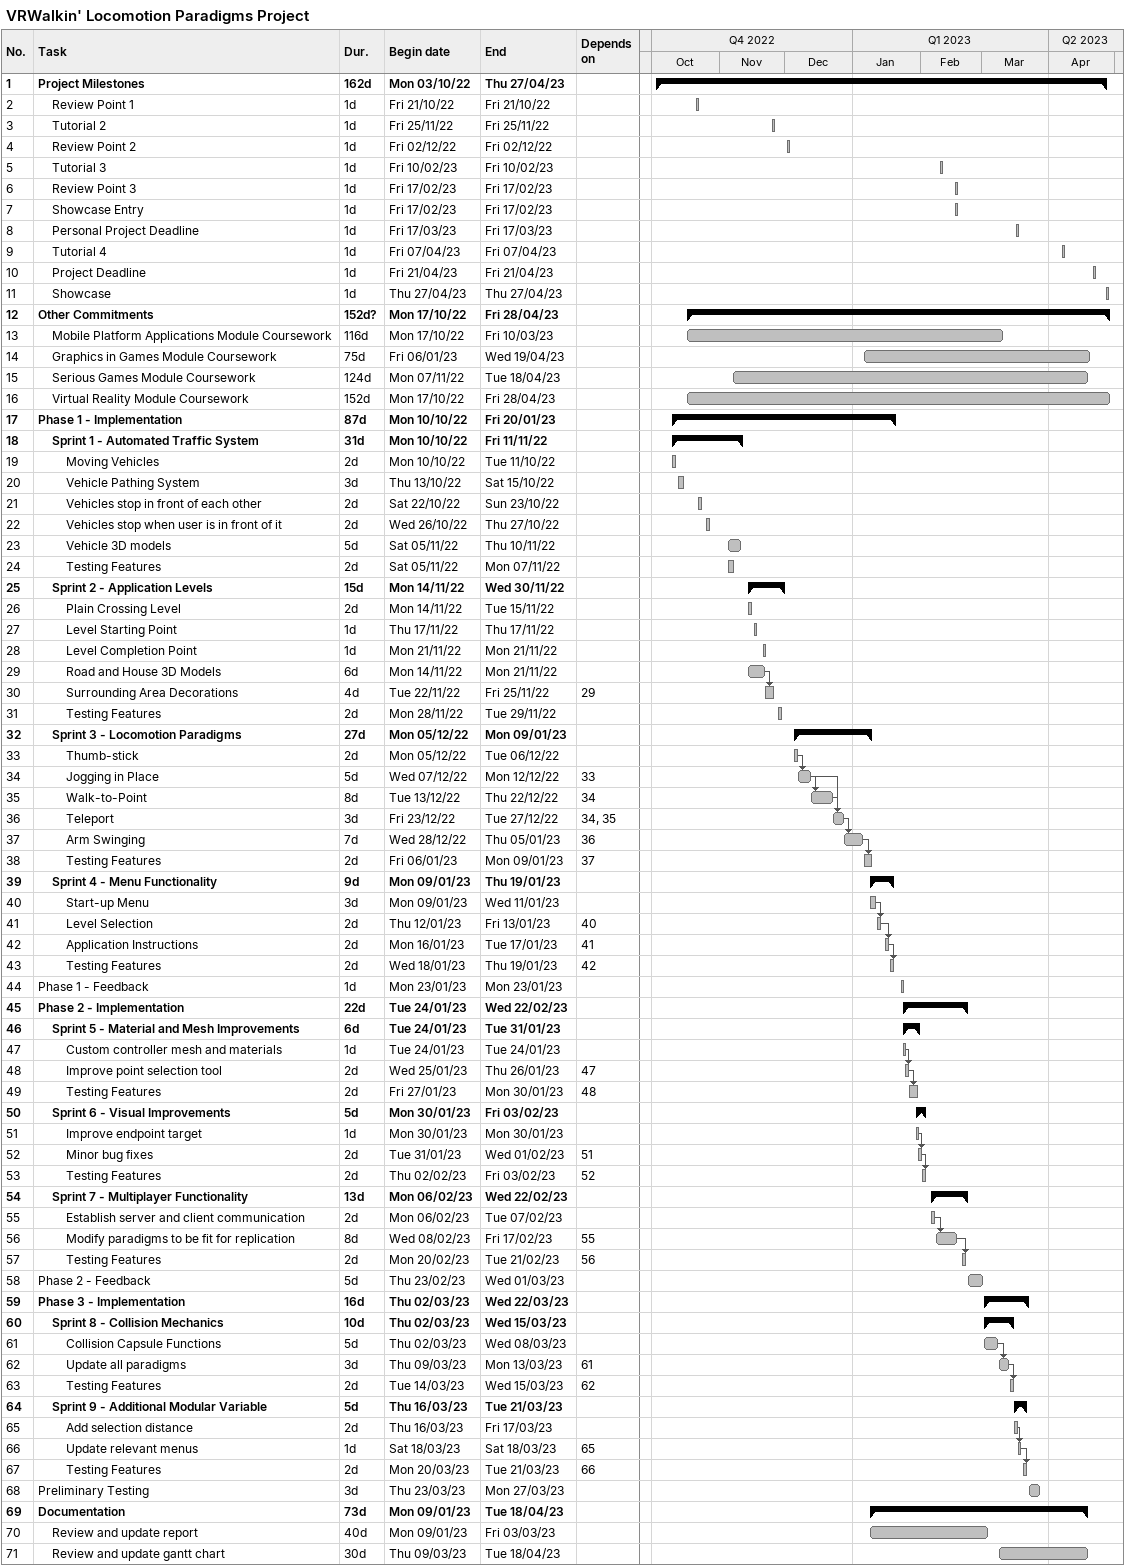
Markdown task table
VRWalkin' Locomotion Paradigms Project

| ID | Level | Task | Duration | Start | Finish | Predecessors |
|---|---|---|---|---|---|---|
| 1 | 1 | **Project Milestones** | 162d | 2022-10-03 | 2023-04-27 |  |
| 2 | 2 | Review Point 1 | 1d | 2022-10-21 | 2022-10-21 |  |
| 3 | 2 | Tutorial 2 | 1d | 2022-11-25 | 2022-11-25 |  |
| 4 | 2 | Review Point 2 | 1d | 2022-12-02 | 2022-12-02 |  |
| 5 | 2 | Tutorial 3 | 1d | 2023-02-10 | 2023-02-10 |  |
| 6 | 2 | Review Point 3 | 1d | 2023-02-17 | 2023-02-17 |  |
| 7 | 2 | Showcase Entry | 1d | 2023-02-17 | 2023-02-17 |  |
| 8 | 2 | Personal Project Deadline | 1d | 2023-03-17 | 2023-03-17 |  |
| 9 | 2 | Tutorial 4 | 1d | 2023-04-07 | 2023-04-07 |  |
| 10 | 2 | Project Deadline | 1d | 2023-04-21 | 2023-04-21 |  |
| 11 | 2 | Showcase | 1d | 2023-04-27 | 2023-04-27 |  |
| 12 | 1 | **Other Commitments** | 152d? | 2022-10-17 | 2023-04-28 |  |
| 13 | 2 | Mobile Platform Applications Module Coursework | 116d | 2022-10-17 | 2023-03-10 |  |
| 14 | 2 | Graphics in Games Module Coursework | 75d | 2023-01-06 | 2023-04-19 |  |
| 15 | 2 | Serious Games Module Coursework | 124d | 2022-11-07 | 2023-04-18 |  |
| 16 | 2 | Virtual Reality Module Coursework | 152d | 2022-10-17 | 2023-04-28 |  |
| 17 | 1 | **Phase 1 - Implementation** | 87d | 2022-10-10 | 2023-01-20 |  |
| 18 | 2 | **Sprint 1 - Automated Traffic System** | 31d | 2022-10-10 | 2022-11-11 |  |
| 19 | 3 | Moving Vehicles | 2d | 2022-10-10 | 2022-10-11 |  |
| 20 | 3 | Vehicle Pathing System | 3d | 2022-10-13 | 2022-10-15 |  |
| 21 | 3 | Vehicles stop in front of each other | 2d | 2022-10-22 | 2022-10-23 |  |
| 22 | 3 | Vehicles stop when user is in front of it | 2d | 2022-10-26 | 2022-10-27 |  |
| 23 | 3 | Vehicle 3D models | 5d | 2022-11-05 | 2022-11-10 |  |
| 24 | 3 | Testing Features | 2d | 2022-11-05 | 2022-11-07 |  |
| 25 | 2 | **Sprint 2 - Application Levels** | 15d | 2022-11-14 | 2022-11-30 |  |
| 26 | 3 | Plain Crossing Level | 2d | 2022-11-14 | 2022-11-15 |  |
| 27 | 3 | Level Starting Point | 1d | 2022-11-17 | 2022-11-17 |  |
| 28 | 3 | Level Completion Point | 1d | 2022-11-21 | 2022-11-21 |  |
| 29 | 3 | Road and House 3D Models | 6d | 2022-11-14 | 2022-11-21 |  |
| 30 | 3 | Surrounding Area Decorations | 4d | 2022-11-22 | 2022-11-25 | 29 |
| 31 | 3 | Testing Features | 2d | 2022-11-28 | 2022-11-29 |  |
| 32 | 2 | **Sprint 3 - Locomotion Paradigms** | 27d | 2022-12-05 | 2023-01-09 |  |
| 33 | 3 | Thumb-stick | 2d | 2022-12-05 | 2022-12-06 |  |
| 34 | 3 | Jogging in Place | 5d | 2022-12-07 | 2022-12-12 | 33 |
| 35 | 3 | Walk-to-Point | 8d | 2022-12-13 | 2022-12-22 | 34 |
| 36 | 3 | Teleport | 3d | 2022-12-23 | 2022-12-27 | 34, 35 |
| 37 | 3 | Arm Swinging | 7d | 2022-12-28 | 2023-01-05 | 36 |
| 38 | 3 | Testing Features | 2d | 2023-01-06 | 2023-01-09 | 37 |
| 39 | 2 | **Sprint 4 - Menu Functionality** | 9d | 2023-01-09 | 2023-01-19 |  |
| 40 | 3 | Start-up Menu | 3d | 2023-01-09 | 2023-01-11 |  |
| 41 | 3 | Level Selection | 2d | 2023-01-12 | 2023-01-13 | 40 |
| 42 | 3 | Application Instructions | 2d | 2023-01-16 | 2023-01-17 | 41 |
| 43 | 3 | Testing Features | 2d | 2023-01-18 | 2023-01-19 | 42 |
| 44 | 1 | Phase 1 - Feedback | 1d | 2023-01-23 | 2023-01-23 |  |
| 45 | 1 | **Phase 2 - Implementation** | 22d | 2023-01-24 | 2023-02-22 |  |
| 46 | 2 | **Sprint 5 - Material and Mesh Improvements** | 6d | 2023-01-24 | 2023-01-31 |  |
| 47 | 3 | Custom controller mesh and materials | 1d | 2023-01-24 | 2023-01-24 |  |
| 48 | 3 | Improve point selection tool | 2d | 2023-01-25 | 2023-01-26 | 47 |
| 49 | 3 | Testing Features | 2d | 2023-01-27 | 2023-01-30 | 48 |
| 50 | 2 | **Sprint 6 - Visual Improvements** | 5d | 2023-01-30 | 2023-02-03 |  |
| 51 | 3 | Improve endpoint target | 1d | 2023-01-30 | 2023-01-30 |  |
| 52 | 3 | Minor bug fixes | 2d | 2023-01-31 | 2023-02-01 | 51 |
| 53 | 3 | Testing Features | 2d | 2023-02-02 | 2023-02-03 | 52 |
| 54 | 2 | **Sprint 7 - Multiplayer Functionality** | 13d | 2023-02-06 | 2023-02-22 |  |
| 55 | 3 | Establish server and client communication | 2d | 2023-02-06 | 2023-02-07 |  |
| 56 | 3 | Modify paradigms to be fit for replication | 8d | 2023-02-08 | 2023-02-17 | 55 |
| 57 | 3 | Testing Features | 2d | 2023-02-20 | 2023-02-21 | 56 |
| 58 | 1 | Phase 2 - Feedback | 5d | 2023-02-23 | 2023-03-01 |  |
| 59 | 1 | **Phase 3 - Implementation** | 16d | 2023-03-02 | 2023-03-22 |  |
| 60 | 2 | **Sprint 8 - Collision Mechanics** | 10d | 2023-03-02 | 2023-03-15 |  |
| 61 | 3 | Collision Capsule Functions | 5d | 2023-03-02 | 2023-03-08 |  |
| 62 | 3 | Update all paradigms | 3d | 2023-03-09 | 2023-03-13 | 61 |
| 63 | 3 | Testing Features | 2d | 2023-03-14 | 2023-03-15 | 62 |
| 64 | 2 | **Sprint 9 - Additional Modular Variable** | 5d | 2023-03-16 | 2023-03-21 |  |
| 65 | 3 | Add selection distance | 2d | 2023-03-16 | 2023-03-17 |  |
| 66 | 3 | Update relevant menus | 1d | 2023-03-18 | 2023-03-18 | 65 |
| 67 | 3 | Testing Features | 2d | 2023-03-20 | 2023-03-21 | 66 |
| 68 | 1 | Preliminary Testing | 3d | 2023-03-23 | 2023-03-27 |  |
| 69 | 1 | **Documentation** | 73d | 2023-01-09 | 2023-04-18 |  |
| 70 | 2 | Review and update report | 40d | 2023-01-09 | 2023-03-03 |  |
| 71 | 2 | Review and update gantt chart | 30d | 2023-03-09 | 2023-04-18 |  |
